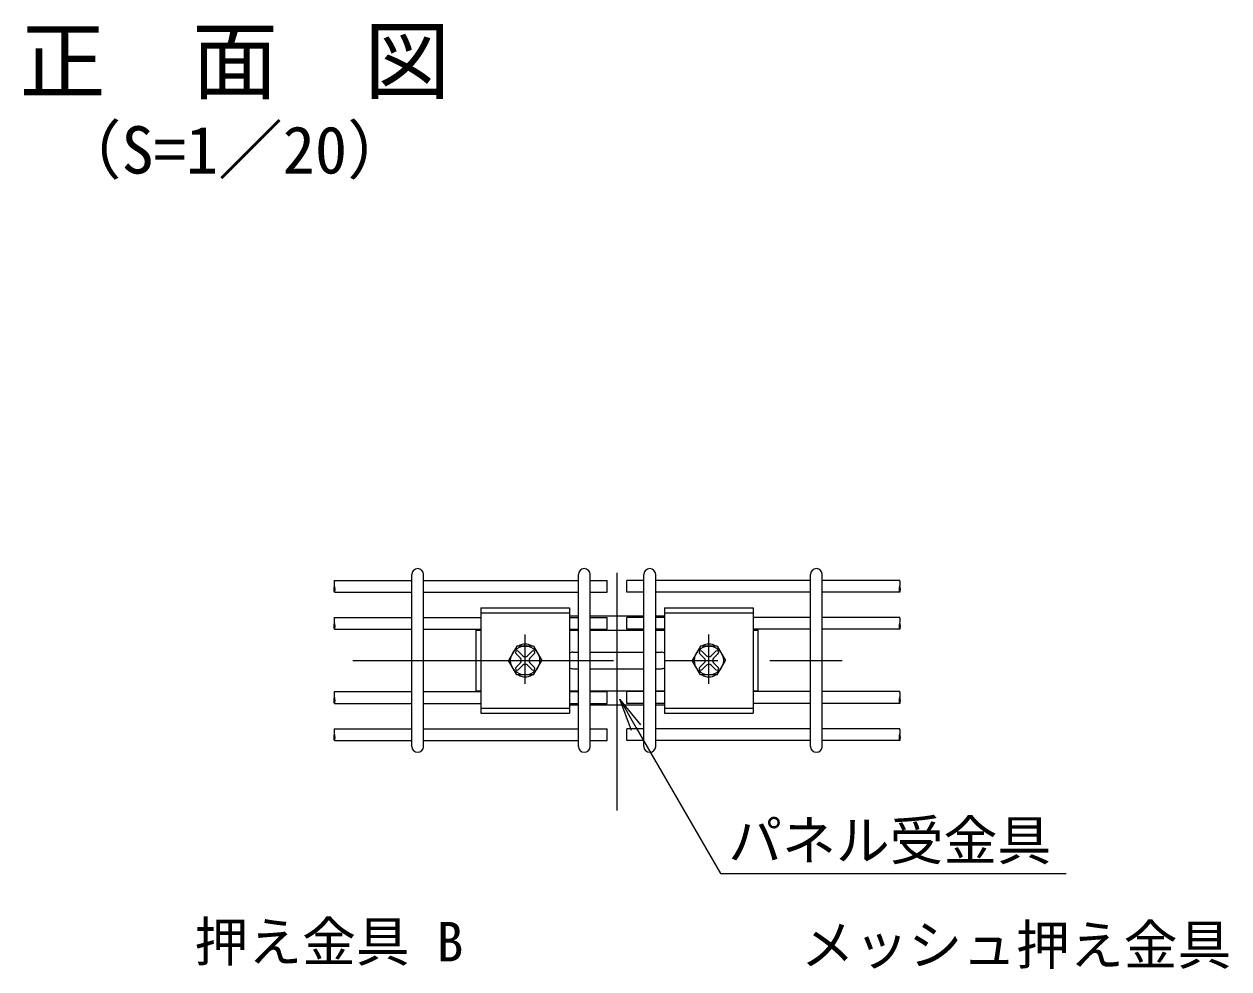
# Model space of a CAD drawing. Units: millimetres, scale not verified. Extents: x -4200 to 4200, y -2970 to 2970.
# Drawn here: x -2514 to -1046, y -1597 to -445 of the extents above; entities that cross this region are included whole.
import ezdxf
from ezdxf.enums import TextEntityAlignment as Align

# ---------------------------------------------------------------- set-up
doc = ezdxf.new("R2010")
doc.units = ezdxf.units.MM
doc.header["$LTSCALE"] = 10
doc.linetypes.add('USER1', pattern=[50.8, 31.75, -6.35, 6.35, -6.35])
for name, color, linetype, lineweight in [('0-1_D-STR3', 3, 'Continuous', 13), ('0-2_D-BMK', 2, 'USER1', 13), ('0-4_D-STR2', 7, 'Continuous', 13), ('0-7_D-STR-TXT', 7, 'Continuous', 25)]:
    doc.layers.add(name, color=color, linetype=linetype, lineweight=lineweight)
doc.layers.add('0-8_D-TTL-TXT', color=7, linetype='Continuous')
doc.styles.add('ＭＳ ゴシック', font='')
doc.styles.get('ＭＳ ゴシック').set_extended_font_data('MS Gothic')

# ---------------------------------------------------------------- blocks, each defined once
blk = doc.blocks.new('MLeader8')
at = {"layer": '0-7_D-STR-TXT'}
blk.add_line((-1773.8, -1306.35), (-1788.02, -1268.37), dxfattribs=at)
for points in [[(-1762.25, -1299.68), (-1788.02, -1268.37), (-1768.02, -1303.02)], [(-1768.02, -1303.02), (-1665.47, -1480.64), (-1251.18, -1480.64), (-1243.98, -1480.64)]]:
    blk.add_lwpolyline(points, dxfattribs=at)

msp = doc.modelspace()

# ---------------------------------------------------------------- linework, layer by layer
at = {"layer": '0-1_D-STR3'}
for p, q in [((-1957.43, -1156.72), (-1957.43, -1285.36)), ((-1957.43, -1156.72), (-1849.43, -1156.72)), ((-1849.43, -1156.72), (-1849.43, -1285.36)), ((-1733.43, -1156.72), (-1733.43, -1285.36)), ((-1733.43, -1156.72), (-1625.43, -1156.72)), ((-1625.43, -1156.72), (-1625.43, -1285.36)), ((-1957.43, -1163.04), (-1849.43, -1163.04)), ((-1838.53, -1167.04), (-1849.43, -1167.04)), ((-1758.73, -1167.04), (-1824.13, -1167.04)), ((-1733.43, -1167.04), (-1744.33, -1167.04)), ((-1733.43, -1163.04), (-1625.43, -1163.04)), ((-1963.43, -1183.04), (-1963.43, -1259.04)), ((-1963.43, -1184.04), (-1957.43, -1184.04)), ((-1849.43, -1184.04), (-1838.53, -1184.04)), ((-1824.13, -1184.04), (-1758.73, -1184.04)), ((-1744.33, -1184.04), (-1733.43, -1184.04)), ((-1625.43, -1184.04), (-1619.43, -1184.04)), ((-1619.43, -1259.04), (-1619.43, -1183.04)), ((-1913.62, -1203.39), (-1923.82, -1221.04)), ((-1893.24, -1203.39), (-1913.62, -1203.39)), ((-1893.24, -1203.39), (-1883.04, -1221.04)), ((-1689.62, -1203.39), (-1699.82, -1221.04)), ((-1669.24, -1203.39), (-1689.62, -1203.39)), ((-1679.43, -1249.56), (-1679.43, -1189.55)), ((-1669.24, -1203.39), (-1659.04, -1221.04)), ((-1914.74, -1212.56), (-1909.09, -1218.21)), ((-1911.92, -1209.73), (-1906.26, -1215.39)), ((-1894.95, -1209.73), (-1900.6, -1215.39)), ((-1892.12, -1212.56), (-1897.77, -1218.21)), ((-1845.43, -1211.04), (-1838.53, -1211.04)), ((-1824.13, -1211.04), (-1758.73, -1211.04)), ((-1744.33, -1211.04), (-1737.43, -1211.04)), ((-1690.74, -1212.56), (-1685.09, -1218.21)), ((-1687.92, -1209.73), (-1682.26, -1215.39)), ((-1670.95, -1209.73), (-1676.6, -1215.39)), ((-1668.12, -1212.56), (-1673.77, -1218.21)), ((-1913.62, -1238.7), (-1923.82, -1221.04)), ((-1914.74, -1229.53), (-1909.09, -1223.87)), ((-1911.92, -1232.36), (-1906.26, -1226.7)), ((-1894.95, -1232.36), (-1900.6, -1226.7)), ((-1892.12, -1229.53), (-1897.77, -1223.87)), ((-1893.24, -1238.7), (-1883.04, -1221.04)), ((-1845.43, -1231.04), (-1838.53, -1231.04)), ((-1824.13, -1231.04), (-1758.73, -1231.04)), ((-1744.33, -1231.04), (-1737.43, -1231.04)), ((-1689.62, -1238.7), (-1699.82, -1221.04)), ((-1690.74, -1229.53), (-1685.09, -1223.87)), ((-1687.92, -1232.36), (-1682.26, -1226.7)), ((-1670.95, -1232.36), (-1676.6, -1226.7)), ((-1668.12, -1229.53), (-1673.77, -1223.87)), ((-1669.24, -1238.7), (-1659.04, -1221.04)), ((-1893.24, -1238.7), (-1913.62, -1238.7)), ((-1669.24, -1238.7), (-1689.62, -1238.7)), ((-1963.43, -1258.04), (-1957.43, -1258.04)), ((-1849.43, -1258.04), (-1838.53, -1258.04)), ((-1824.13, -1258.04), (-1758.73, -1258.04)), ((-1744.33, -1258.04), (-1733.43, -1258.04)), ((-1625.43, -1258.04), (-1619.43, -1258.04)), ((-1849.43, -1275.04), (-1838.53, -1275.04)), ((-1824.13, -1275.04), (-1758.73, -1275.04)), ((-1744.33, -1275.04), (-1733.43, -1275.04)), ((-1957.43, -1279.04), (-1849.43, -1279.04)), ((-1957.43, -1285.36), (-1849.43, -1285.36)), ((-1733.43, -1279.04), (-1625.43, -1279.04)), ((-1733.43, -1285.36), (-1625.43, -1285.36))]:
    msp.add_line(p, q, dxfattribs=at)
for centre in [(-1903.43, -1221.04), (-1679.43, -1221.04)]:
    msp.add_circle(centre, 17.66, dxfattribs=at)
for centre, radius, start, end in [((-1903.43, -1216.04), 15, 57.53826, 122.46174), ((-1679.43, -1216.04), 15, 57.53826, 122.46174), ((-1913.33, -1211.14), 2, 44.99953, 224.99952), ((-1911.92, -1221.04), 4, 314.99999, 45), ((-1903.43, -1212.56), 4, 225.00001, 314.99999), ((-1894.95, -1221.04), 4, 135, 225.00001), ((-1893.53, -1211.14), 2, 315, 135), ((-1845.43, -1221.04), 10, 90, 113.57818), ((-1737.43, -1221.04), 10, 66.42182, 90), ((-1689.33, -1211.14), 2, 44.99953, 224.99952), ((-1687.92, -1221.04), 4, 314.99999, 45), ((-1679.43, -1212.56), 4, 225.00001, 314.99999), ((-1670.95, -1221.04), 4, 135, 225.00001), ((-1669.53, -1211.14), 2, 315, 135), ((-1913.33, -1230.94), 2, 135, 314.99998), ((-1903.43, -1229.53), 4, 45, 135), ((-1893.53, -1230.94), 2, 225.00001, 44.99999), ((-1845.43, -1221.04), 10, 246.42182, 270), ((-1737.43, -1221.04), 10, 270, 293.57818), ((-1689.33, -1230.94), 2, 135, 314.99998), ((-1679.43, -1229.53), 4, 45, 135), ((-1669.53, -1230.94), 2, 225.00001, 44.99999), ((-1903.43, -1226.04), 15, 237.53826, 302.46174), ((-1679.43, -1226.04), 15, 237.53826, 302.46174)]:
    msp.add_arc(centre, radius, start, end, dxfattribs=at)
at = {"layer": '0-2_D-BMK'}
for p, q in [((-1791.43, -1403.93), (-1791.43, -1114.28)), ((-1903.43, -1249.56), (-1903.43, -1189.55)), ((-2113.28, -1221.04), (-1517.06, -1221.04))]:
    msp.add_line(p, q, dxfattribs=at)
at = {"layer": '0-4_D-STR2'}
for p, q in [((-2135.95, -1123.44), (-2041.61, -1123.44)), ((-2041.61, -1325.84), (-2041.61, -1116.24)), ((-2027.21, -1325.84), (-2027.21, -1116.24)), ((-2027.21, -1123.44), (-1838.53, -1123.44)), ((-1838.53, -1325.84), (-1838.53, -1116.24)), ((-1824.13, -1325.84), (-1824.13, -1116.24)), ((-1824.13, -1123.44), (-1803.43, -1123.44)), ((-1758.73, -1123.44), (-1779.43, -1123.44)), ((-1758.73, -1325.84), (-1758.73, -1116.24)), ((-1744.33, -1325.84), (-1744.33, -1116.24)), ((-1555.65, -1123.44), (-1744.33, -1123.44)), ((-1555.65, -1325.84), (-1555.65, -1116.24)), ((-1541.25, -1325.84), (-1541.25, -1116.24)), ((-1446.91, -1123.44), (-1541.25, -1123.44)), ((-2135.95, -1137.84), (-2041.61, -1137.84)), ((-2027.21, -1137.84), (-1838.53, -1137.84)), ((-1555.65, -1137.84), (-1744.33, -1137.84)), ((-1446.91, -1137.84), (-1541.25, -1137.84)), ((-2135.95, -1168.64), (-2041.61, -1168.64)), ((-2027.21, -1168.64), (-1957.43, -1168.64)), ((-1849.43, -1168.64), (-1838.53, -1168.64)), ((-1824.13, -1168.64), (-1803.43, -1168.64)), ((-1803.43, -1183.04), (-1803.43, -1168.64)), ((-1779.43, -1183.04), (-1779.43, -1168.64)), ((-1758.73, -1168.64), (-1779.43, -1168.64)), ((-1733.43, -1168.64), (-1744.33, -1168.64)), ((-1555.65, -1168.64), (-1625.43, -1168.64)), ((-1446.91, -1168.64), (-1541.25, -1168.64)), ((-2135.95, -1183.04), (-2041.61, -1183.04)), ((-2027.21, -1183.04), (-1957.43, -1183.04)), ((-1849.43, -1183.04), (-1838.53, -1183.04)), ((-1824.13, -1183.04), (-1803.43, -1183.04)), ((-1758.73, -1183.04), (-1779.43, -1183.04)), ((-1733.43, -1183.04), (-1744.33, -1183.04)), ((-1555.65, -1183.04), (-1625.43, -1183.04)), ((-1446.91, -1183.04), (-1541.25, -1183.04)), ((-2135.95, -1259.04), (-2041.61, -1259.04)), ((-2027.21, -1259.04), (-1957.43, -1259.04)), ((-1849.43, -1259.04), (-1838.53, -1259.04)), ((-1824.13, -1259.04), (-1803.43, -1259.04)), ((-1803.43, -1273.44), (-1803.43, -1259.04)), ((-1758.73, -1259.04), (-1779.43, -1259.04)), ((-1779.43, -1273.44), (-1779.43, -1259.04)), ((-1733.43, -1259.04), (-1744.33, -1259.04)), ((-1555.65, -1259.04), (-1625.43, -1259.04)), ((-1446.91, -1259.04), (-1541.25, -1259.04)), ((-2135.95, -1273.44), (-2041.61, -1273.44)), ((-2027.21, -1273.44), (-1957.43, -1273.44)), ((-1849.43, -1273.44), (-1838.53, -1273.44)), ((-1824.13, -1273.44), (-1803.43, -1273.44)), ((-1758.73, -1273.44), (-1779.43, -1273.44)), ((-1733.43, -1273.44), (-1744.33, -1273.44)), ((-1555.65, -1273.44), (-1625.43, -1273.44)), ((-1446.91, -1273.44), (-1541.25, -1273.44)), ((-2135.95, -1304.24), (-2041.61, -1304.24)), ((-2027.21, -1304.24), (-1838.53, -1304.24)), ((-1824.13, -1304.24), (-1803.43, -1304.24)), ((-1803.43, -1318.64), (-1803.43, -1304.24)), ((-1779.43, -1318.64), (-1779.43, -1304.24)), ((-1758.73, -1304.24), (-1779.43, -1304.24)), ((-1555.65, -1304.24), (-1744.33, -1304.24)), ((-1446.91, -1304.24), (-1541.25, -1304.24)), ((-2135.95, -1318.64), (-2041.61, -1318.64)), ((-2027.21, -1318.64), (-1838.53, -1318.64)), ((-1824.13, -1318.64), (-1803.43, -1318.64)), ((-1758.73, -1318.64), (-1779.43, -1318.64)), ((-1555.65, -1318.64), (-1744.33, -1318.64)), ((-1446.91, -1318.64), (-1541.25, -1318.64))]:
    msp.add_line(p, q, dxfattribs=at)
for points in [[(-1824.13, -1137.84), (-1803.43, -1137.84), (-1803.43, -1123.44)], [(-1758.73, -1137.84), (-1779.43, -1137.84), (-1779.43, -1123.44)]]:
    msp.add_lwpolyline(points, dxfattribs=at)
for centre, start, end in [((-2034.41, -1116.24), 0, 180), ((-1831.33, -1116.24), 0, 180), ((-1751.53, -1116.24), 0, 180), ((-1548.45, -1116.24), 0, 180), ((-2034.41, -1325.84), 180, 0), ((-1831.33, -1325.84), 180, 0), ((-1751.53, -1325.84), 180, 0), ((-1548.45, -1325.84), 180, 0)]:
    msp.add_arc(centre, 7.2, start, end, dxfattribs=at)
for centre, start_param, end_param in [((-2135.95, -1127.04), 3.1414937, 6.283185), ((-1446.91, -1127.04), 0.0000003, 3.1416916), ((-2135.95, -1172.24), 3.1414937, 6.283185), ((-1446.91, -1172.24), 0.0000003, 3.1416916), ((-2135.95, -1262.64), 3.1414937, 6.283185), ((-1446.91, -1262.64), 0.0000003, 3.1416916), ((-2135.95, -1307.84), 3.1414937, 6.283185), ((-1446.91, -1307.84), 0.0000003, 3.1416916)]:
    msp.add_ellipse(centre, major_axis=(0, -3.6), ratio=0.114898, start_param=start_param, end_param=end_param, dxfattribs=at)
for centre, major_axis in [((-2135.95, -1134.24), (0, -3.6)), ((-1446.91, -1134.24), (0, 3.6)), ((-2135.95, -1179.44), (0, -3.6)), ((-1446.91, -1179.44), (0, 3.6)), ((-2135.95, -1269.84), (0, -3.6)), ((-1446.91, -1269.84), (0, 3.6)), ((-2135.95, -1315.04), (0, -3.6)), ((-1446.91, -1315.04), (0, 3.6))]:
    msp.add_ellipse(centre, major_axis=major_axis, ratio=0.114898, dxfattribs=at)

# ---------------------------------------------------------------- block references
at = {"layer": '0-7_D-STR-TXT'}
msp.add_blockref('MLeader8', (0, 0), dxfattribs=at)

# ---------------------------------------------------------------- texts
at = {"layer": '0-7_D-STR-TXT', "style": 'ＭＳ ゴシック'}
for s, p in [('パネル受金具', (-1655.88, -1478.89)), ('押え金具 B', (-2306.47, -1602.44)), ('メッシュ押え金具', (-1567.52, -1606.34))]:
    msp.add_text(s, height=48.09, dxfattribs=at).set_placement(p, align=Align.BOTTOM_LEFT)
at = {"layer": '0-8_D-TTL-TXT', "style": 'ＭＳ ゴシック'}
for s, height, p in [('正\u3000面\u3000図', 76.98, (-2519.54, -551.34)), ('（S=1／20）', 57.7, (-2474.06, -644.53))]:
    msp.add_text(s, height=height, dxfattribs=at).set_placement(p, align=Align.BOTTOM_LEFT)

doc.saveas('drawing.dxf')
